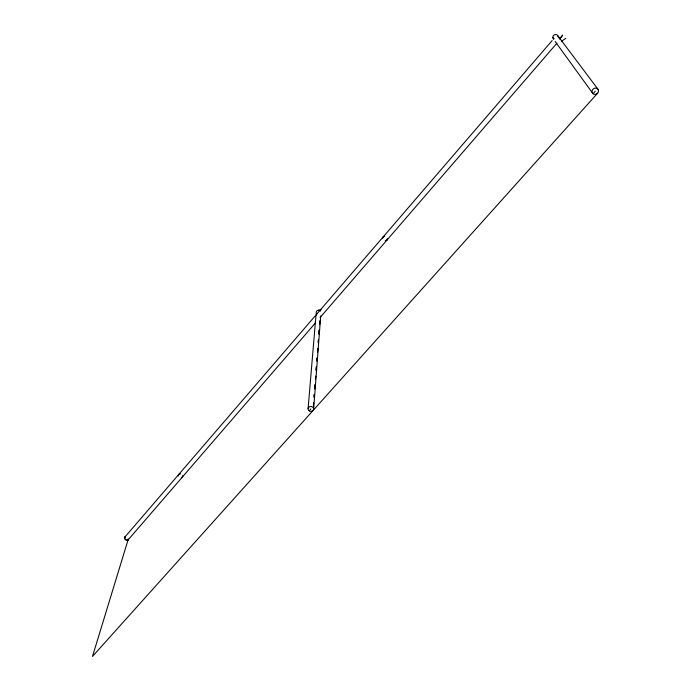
<?xml version="1.0" encoding="UTF-8"?>
<svg xmlns="http://www.w3.org/2000/svg" width="691" height="691" viewBox="0 0 691 691"><rect width="100%" height="100%" fill="white"/><g stroke="black" fill="none" stroke-linecap="round" stroke-linejoin="round"><path stroke-width="1.04" d="M313.403 405.22L313.567 403.078M314.06 396.66L314.224 394.518M314.707 388.092L314.958 384.878M315.45 378.461L315.614 376.319M316.107 369.892L316.348 366.679M316.841 360.261L317.005 358.119M317.497 351.693L317.739 348.48M318.231 342.062L318.396 339.92M318.888 333.494L319.13 330.281M319.622 323.863L319.873 320.65M313.403 406.187L313.654 402.974M314.06 397.61L314.31 394.397M314.716 389.033L315.044 384.74M315.45 379.385L315.701 376.163M316.107 370.808L316.435 366.515M316.841 361.151L317.091 357.938M317.497 352.574L317.825 348.29M318.24 342.926L318.482 339.713M318.888 334.349L319.216 330.056M319.631 324.701L319.873 321.479M313.636 409.314A2.799 2.444 4.5 0 0 309.81 406.654A2.799 2.444 4.5 0 0 309.153 410.843A2.799 2.444 4.5 0 0 313.636 409.314L320.693 315.96M308.1 408.562L316.089 313.861M128.146 539.455L127.947 540.103A2.151 1.244 40.3 0 1 125.935 539.956L125.477 539.619A2.151 1.244 40.3 0 1 124.492 537.935A2.151 1.244 40.3 0 1 125.33 537.011M128.12 539.688L92.49 656.45L597.611 93.199M182.51 476.678L182.251 477.101A2.228 1.874 12.2 0 1 181.37 477.671M559.624 38.851L562.673 34.999M387.193 239.57L386.856 240.088A2.47 2.315 -5.5 0 1 385.189 240.952M559.865 38.696L562.025 36.027M124.795 537.157L315.122 315.994M552.135 40.57L316.59 314.284A2.384 0.821 40.8 0 0 316.547 314.794M128.051 539.982L315.338 323.043M320.192 317.419L556.946 43.188M309.162 410.843L310.864 408.942M595.271 91.229L593.033 93.726L555.158 41.477M561.869 41.019L565.799 38.307M318.292 310.259L321.151 309.784M561.533 40.76L562.206 41.27L561.558 40.743M552.791 37.521L554.182 38.705M559.667 38.48L560.064 38.921M557.715 35.621L598.043 89.32A3.369 3.058 -40.3 0 1 595.34 94.391A3.369 3.058 -40.3 0 1 592.437 89.96A3.369 3.058 -40.3 0 1 598.043 89.32M558.673 37.383L558.933 37.927M182.692 476.47A2.228 1.874 12.2 0 1 182.424 476.894L182.035 477.231A2.228 1.874 12.2 0 1 181.552 477.464M178.433 475.9A2.228 1.874 12.2 0 1 178.528 474.933L178.788 474.518A2.228 1.874 12.2 0 1 180.221 473.827M182.787 475.512A2.228 1.874 12.2 0 1 182.813 476.004M178.226 475.615A2.228 1.874 12.2 0 1 178.615 474.726L179.004 474.38A2.228 1.874 12.2 0 1 180.04 474.035M316.703 313.697A2.375 2.159 4.6 0 1 317.16 310.674A2.375 2.159 4.6 0 1 320.477 311.131M128.163 538.911A2.151 1.244 40.3 0 1 127.135 540.241A2.151 1.244 40.3 0 1 124.803 538.514A2.151 1.244 40.3 0 1 125.434 536.89M316.625 314.707A2.384 0.821 40.8 0 1 316.668 314.198M320.304 316.824A2.384 0.821 40.8 0 1 320.27 317.333M387.599 238.732A2.47 2.315 -5.6 0 1 387.072 239.837L386.606 240.252A2.47 2.315 -5.6 0 1 386.036 240.546M382.719 238.041A2.47 2.315 -5.6 0 1 382.909 237.462L383.246 236.944A2.47 2.315 -5.6 0 1 384.282 236.227M382.503 238.3A2.47 2.315 -5.5 0 1 383.03 237.194L383.496 236.78A2.47 2.315 -5.5 0 1 384.697 236.339M553.621 39.352A2.799 2.574 -47.4 0 1 554.329 34.878A2.799 2.574 -47.4 0 1 558.129 36.917M316.418 314.949A2.384 0.821 40.8 0 1 316.461 314.44"/></g></svg>
